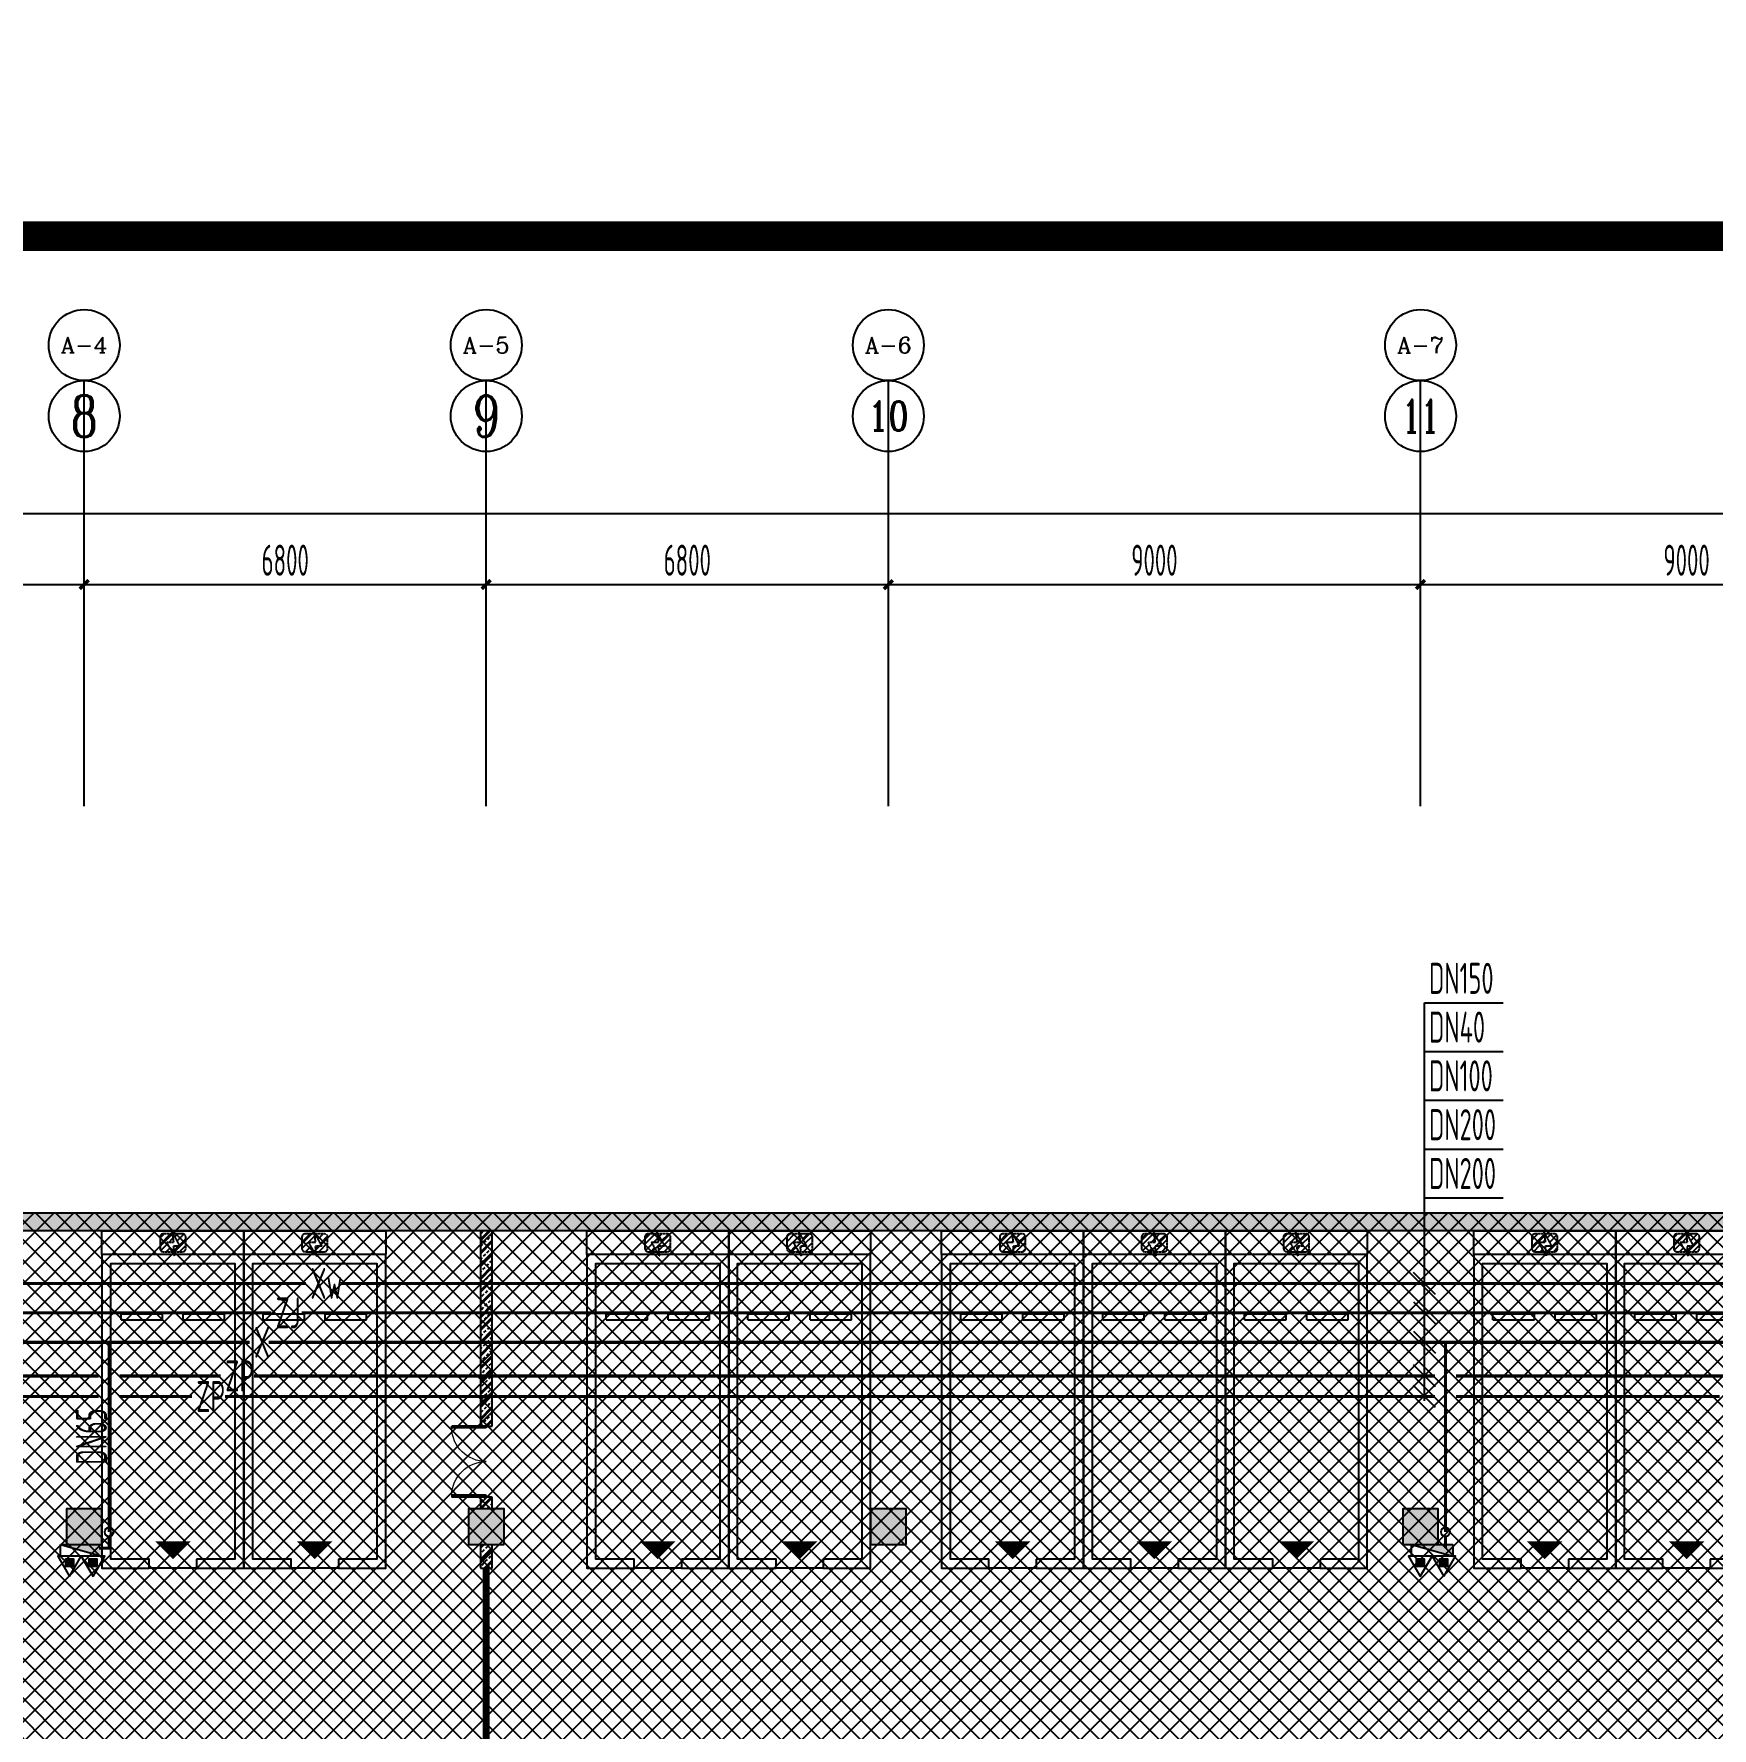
# Model space of a CAD drawing. Extents: x -2120532 to 1934524, y -1331911 to 424203.
# Drawn here: x -46059 to -17677, y -171217 to -142567 of the extents above; entities that cross this region are included whole.
import ezdxf
from ezdxf.enums import TextEntityAlignment as Align

# ---------------------------------------------------------------- set-up
doc = ezdxf.new("R2010")
doc.units = 0
doc.header["$LTSCALE"] = 10
doc.linetypes.add('ACAD_ISO05W100', pattern=[34, 24, -3, 0.5, -3, 0.5, -3])
doc.linetypes.add('DASH', pattern=[0.35, 0.25, -0.1])
for name, color, linetype in [('00-停车位', 67, 'Continuous'), ('A-COLUMN', 8, 'Continuous'), ('A-PUB_HATCH', 8, 'Continuous'), ('A-REDLINE', 1, 'ACAD_ISO05W100'), ('A-WALL', 2, 'Continuous'), ('AXIS', 3, 'Continuous'), ('AXIS_TEXT', 7, 'Continuous'), ('car', 252, 'Continuous'), ('DOOR_FIRE', 8, 'Continuous'), ('PUB_HATCH', 8, 'Continuous'), ('W-DIM_喷淋', 3, 'Continuous'), ('W-EQUIP_消火栓', 7, 'Continuous'), ('W-EQUIP_灭火器', 7, 'Continuous'), ('W-PIPE-中水', 122, 'Continuous'), ('W-PIPE-喷淋中', 6, 'Continuous'), ('W-PIPE-消防', 1, 'Continuous'), ('W-PIPE-消防中', 1, 'Continuous'), ('W-TEXT_中水', 7, 'Continuous'), ('W-TEXT_喷淋', 7, 'Continuous'), ('W-TEXT_消防', 7, 'Continuous'), ('W-VPIPE-消防', 1, 'Continuous'), ('画水辅助', 6, 'Continuous')]:
    doc.layers.add(name, color=color, linetype=linetype)
doc.styles.add('8B2_02', font='tssdeng.shx', dxfattribs={"width": 0.6, "bigfont": 'TSSDCHN.shx'})
doc.styles.add('_TCH_AXIS', font='COMPLEX', dxfattribs={"bigfont": 'GBCBIG'})
doc.styles.add('COMPLEX', font='COMPLEX.shx', dxfattribs={"width": 0.65})
doc.styles.add('STANDARD_T3', font='TSSDENG.shx', dxfattribs={"width": 0.56, "bigfont": 'TSSDCHN.shx'})
doc.dimstyles.new('_TCH_ARCH&&150', dxfattribs={"dimtxt": 525, "dimasz": 150, "dimexe": 375, "dimexo": 450, "dimgap": 150, "dimtad": 1, "dimdec": 0, "dimzin": 0, "dimdsep": 46, "dimtxsty": 'STANDARD_T3', "dimblk": 'ARCHTICK', "dimcen": 0.09, "dimclrt": 7, "dimazin": 2, "dimtfac": 1, "dimtdec": 0, "dimtix": 1, "dimtmove": 2, "dimatfit": 3, "dimfxl": 0, "dimtolj": 1, "dimtzin": 0, "dimarcsym": 0})
pattern_1 = [(45, (27.5, 1e-10), (-108.18734, 108.18734), []), (45, (55.78, 1e-10), (-108.18734, 108.18734), []), (45, (149.83, 1e-10), (-108.18734, 108.18734), [52.5, -30])]

# ---------------------------------------------------------------- blocks, each defined once
blk = doc.blocks.new('车位2400x5300')
at = {"layer": '00-停车位', "color": 251}
for p, q in [((-875, -1000), (-175, -1000)), ((-875, -1100), (-875, -1000)), ((-875, -1100), (-175, -1100)), ((-175, -1100), (-175, -1000)), ((175, -1000), (875, -1000)), ((175, -1100), (175, -1000)), ((175, -1100), (875, -1100)), ((875, -1100), (875, -1000)), ((400, -5300), (-400, -5300))]:
    blk.add_line(p, q, dxfattribs=at)
blk.add_lwpolyline([(400, -5150), (400, -5300), (1200, -5300), (1200, 0), (-1200, 0), (-1200, -5300), (-400, -5300), (-400, -5150), (-1050, -5150), (-1050, -150), (1050, -150), (1050, -5150), (400, -5150)], dxfattribs=at)
blk.add_lwpolyline([(0, -5150, 0, 600, 0), (0, -4850, 600, 600, 0)], format="xyseb", dxfattribs=at)
blk = doc.blocks.new('A$C2EF10B80')
at = {"layer": 'A-PUB_HATCH'}
h = blk.add_hatch(dxfattribs=at)
h.set_pattern_fill('ANSI31', color=256, scale=50, angle=-16.4434)
h.set_pattern_definition([(45, (6188.46, 7099.97), (-56.1266, 56.1266), [])])
h.paths.add_polyline_path([(-983, -100, 0.414214), (-1033, -50), (-1184, -50), (-1091, -207), (-1210, -207), (-1204, -250), (-983, -250)])
h.paths.add_polyline_path([(-983, -250), (-1204, -250), (-1190, -350), (-1033, -350, 0.414213), (-983, -300)])
h.paths.add_polyline_path([(-1262, -250), (-1417, -250), (-1417, -300, 0.414215), (-1367, -350), (-1207, -350)])
h.paths.add_polyline_path([(-1221, -50), (-1367, -50, 0.414214), (-1417, -100), (-1417, -250), (-1262, -250), (-1320, -146), (-1212, -146)])
at = {"layer": 'car', "linetype": 'DASH', "ltscale": 0.5}
blk.add_line((-1367, -350), (-1033, -350), dxfattribs=at)
at = {"layer": 'car', "linetype": 'DASH'}
blk.add_lwpolyline([(-2400, 0), (0, 0), (0, -400), (-2400, -400)], close=True, dxfattribs=at)
at = {"layer": 'car', "linetype": 'DASH', "ltscale": 0.5}
blk.add_lwpolyline([(-1320, -146), (-1185, -390), (-1210, -207), (-1091, -207), (-1227, 23), (-1212, -146)], close=True, dxfattribs=at)
for points in [[(-1367, -50, 0.414214), (-1417, -100), (-1417, -300)], [(-1033, -350, 0.414214), (-983, -300), (-983, -100, 0.414214), (-1033, -50), (-1367, -50)]]:
    blk.add_lwpolyline(points, format="xyb", dxfattribs=at)
at = {"layer": 'car', "linetype": 'DASH'}
blk.add_arc((-1367, -300), 50, 180, 270, dxfattribs=at)
blk = doc.blocks.new('_AXISO')
blk.add_circle((0, 0), 0.5)
at = {"layer": 'AXIS_TEXT', "style": 'COMPLEX', "width": 1.041667}
blk.add_attdef('A', text='', height=0.56, dxfattribs=at).set_placement((-0.25, -0.28), (0.25, -0.28), align=Align.FIT)
blk = doc.blocks.new('_ArchTick')
at = {"color": 0, "linetype": 'ByBlock', "const_width": 0.4}
blk.add_lwpolyline([(-0.5, -0.5), (0.5, 0.5)], dxfattribs=at)
blk = doc.blocks.new('*D129')
at = {"layer": 'AXIS', "color": 0, "lineweight": -2, "transparency": 16777216}
for p, q in [((-95159, -155179), (-95159, -150304)), ((106241, -155179), (106241, -150304)), ((-95159, -150679), (106241, -150679))]:
    blk.add_line(p, q, dxfattribs=at)
at = {"layer": 'Defpoints', "color": 0, "transparency": 16777216}
for p in [(106241, -150679), (-95159, -155629), (106241, -155629)]:
    blk.add_point(p, dxfattribs=at)
at = {"layer": 'AXIS', "color": 0, "lineweight": -2, "transparency": 16777216, "xscale": 150, "yscale": 150, "zscale": 150, "rotation": 180}
blk.add_blockref('_ArchTick', (-95159, -150679), dxfattribs=at)
at = {"layer": 'AXIS', "color": 0, "lineweight": -2, "transparency": 16777216, "xscale": 150, "yscale": 150, "zscale": 150}
blk.add_blockref('_ArchTick', (106241, -150679), dxfattribs=at)
at = {"layer": 'AXIS', "color": 7, "transparency": 16777216, "insert": (5541, -150267), "char_height": 525, "attachment_point": 5, "style": 'STANDARD_T3'}
blk.add_mtext('\\A1;201400', dxfattribs=at)
blk = doc.blocks.new('*D196')
at = {"layer": 'AXIS', "color": 0, "lineweight": -2, "transparency": 16777216}
for p, q in [((-54209, -155179), (-54209, -151504)), ((-45209, -155179), (-45209, -151504)), ((-54209, -151879), (-45209, -151879))]:
    blk.add_line(p, q, dxfattribs=at)
at = {"layer": 'Defpoints', "color": 0, "transparency": 16777216}
for p in [(-45209, -151879), (-54209, -155629), (-45209, -155629)]:
    blk.add_point(p, dxfattribs=at)
at = {"layer": 'AXIS', "color": 0, "lineweight": -2, "transparency": 16777216, "xscale": 150, "yscale": 150, "zscale": 150, "rotation": 180}
blk.add_blockref('_ArchTick', (-54209, -151879), dxfattribs=at)
at = {"layer": 'AXIS', "color": 0, "lineweight": -2, "transparency": 16777216, "xscale": 150, "yscale": 150, "zscale": 150}
blk.add_blockref('_ArchTick', (-45209, -151879), dxfattribs=at)
at = {"layer": 'AXIS', "color": 7, "transparency": 16777216, "insert": (-49709, -151467), "char_height": 525, "attachment_point": 5, "style": 'STANDARD_T3'}
blk.add_mtext('\\A1;9000', dxfattribs=at)
blk = doc.blocks.new('*D197')
at = {"layer": 'AXIS', "color": 0, "lineweight": -2, "transparency": 16777216}
for p, q in [((-45209, -155179), (-45209, -151504)), ((-38409, -155179), (-38409, -151504)), ((-45209, -151879), (-38409, -151879))]:
    blk.add_line(p, q, dxfattribs=at)
at = {"layer": 'Defpoints', "color": 0, "transparency": 16777216}
for p in [(-38409, -151879), (-45209, -155629), (-38409, -155629)]:
    blk.add_point(p, dxfattribs=at)
at = {"layer": 'AXIS', "color": 0, "lineweight": -2, "transparency": 16777216, "xscale": 150, "yscale": 150, "zscale": 150, "rotation": 180}
blk.add_blockref('_ArchTick', (-45209, -151879), dxfattribs=at)
at = {"layer": 'AXIS', "color": 0, "lineweight": -2, "transparency": 16777216, "xscale": 150, "yscale": 150, "zscale": 150}
blk.add_blockref('_ArchTick', (-38409, -151879), dxfattribs=at)
at = {"layer": 'AXIS', "color": 7, "transparency": 16777216, "insert": (-41809, -151467), "char_height": 525, "attachment_point": 5, "style": 'STANDARD_T3'}
blk.add_mtext('\\A1;6800', dxfattribs=at)
blk = doc.blocks.new('*D198')
at = {"layer": 'AXIS', "color": 0, "lineweight": -2, "transparency": 16777216}
for p, q in [((-38409, -155179), (-38409, -151504)), ((-31609, -155179), (-31609, -151504)), ((-38409, -151879), (-31609, -151879))]:
    blk.add_line(p, q, dxfattribs=at)
at = {"layer": 'Defpoints', "color": 0, "transparency": 16777216}
for p in [(-31609, -151879), (-38409, -155629), (-31609, -155629)]:
    blk.add_point(p, dxfattribs=at)
at = {"layer": 'AXIS', "color": 0, "lineweight": -2, "transparency": 16777216, "xscale": 150, "yscale": 150, "zscale": 150, "rotation": 180}
blk.add_blockref('_ArchTick', (-38409, -151879), dxfattribs=at)
at = {"layer": 'AXIS', "color": 0, "lineweight": -2, "transparency": 16777216, "xscale": 150, "yscale": 150, "zscale": 150}
blk.add_blockref('_ArchTick', (-31609, -151879), dxfattribs=at)
at = {"layer": 'AXIS', "color": 7, "transparency": 16777216, "insert": (-35009, -151467), "char_height": 525, "attachment_point": 5, "style": 'STANDARD_T3'}
blk.add_mtext('\\A1;6800', dxfattribs=at)
blk = doc.blocks.new('*D199')
at = {"layer": 'AXIS', "color": 0, "lineweight": -2, "transparency": 16777216}
for p, q in [((-31609, -155179), (-31609, -151504)), ((-22609, -155179), (-22609, -151504)), ((-31609, -151879), (-22609, -151879))]:
    blk.add_line(p, q, dxfattribs=at)
at = {"layer": 'Defpoints', "color": 0, "transparency": 16777216}
for p in [(-22609, -151879), (-31609, -155629), (-22609, -155629)]:
    blk.add_point(p, dxfattribs=at)
at = {"layer": 'AXIS', "color": 0, "lineweight": -2, "transparency": 16777216, "xscale": 150, "yscale": 150, "zscale": 150, "rotation": 180}
blk.add_blockref('_ArchTick', (-31609, -151879), dxfattribs=at)
at = {"layer": 'AXIS', "color": 0, "lineweight": -2, "transparency": 16777216, "xscale": 150, "yscale": 150, "zscale": 150}
blk.add_blockref('_ArchTick', (-22609, -151879), dxfattribs=at)
at = {"layer": 'AXIS', "color": 7, "transparency": 16777216, "insert": (-27109, -151467), "char_height": 525, "attachment_point": 5, "style": 'STANDARD_T3'}
blk.add_mtext('\\A1;9000', dxfattribs=at)
blk = doc.blocks.new('*D200')
at = {"layer": 'AXIS', "color": 0, "lineweight": -2, "transparency": 16777216}
for p, q in [((-22609, -155179), (-22609, -151504)), ((-13609, -155179), (-13609, -151504)), ((-22609, -151879), (-13609, -151879))]:
    blk.add_line(p, q, dxfattribs=at)
at = {"layer": 'Defpoints', "color": 0, "transparency": 16777216}
for p in [(-13609, -151879), (-22609, -155629), (-13609, -155629)]:
    blk.add_point(p, dxfattribs=at)
at = {"layer": 'AXIS', "color": 0, "lineweight": -2, "transparency": 16777216, "xscale": 150, "yscale": 150, "zscale": 150, "rotation": 180}
blk.add_blockref('_ArchTick', (-22609, -151879), dxfattribs=at)
at = {"layer": 'AXIS', "color": 0, "lineweight": -2, "transparency": 16777216, "xscale": 150, "yscale": 150, "zscale": 150}
blk.add_blockref('_ArchTick', (-13609, -151879), dxfattribs=at)
at = {"layer": 'AXIS', "color": 7, "transparency": 16777216, "insert": (-18109, -151467), "char_height": 525, "attachment_point": 5, "style": 'STANDARD_T3'}
blk.add_mtext('\\A1;9000', dxfattribs=at)
blk = doc.blocks.new('_FZH')
blk.add_lwpolyline([(-0.5, -0.5), (0.5, -0.5), (0.5, 0.5), (-0.5, 0.5)], close=True)
at = {"layer": 'PUB_HATCH'}
blk.add_solid([(-0.5, -0.5), (0.5, -0.5), (-0.5, 0.5), (0.5, 0.5)], dxfattribs=at)
blk = doc.blocks.new('$DorLib2D$00000213')
at = {"color": 0, "linetype": 'DASH', "const_width": 0.02}
blk.add_lwpolyline([(0.5, 0), (-0.5, 0)], dxfattribs=at)
blk = doc.blocks.new('$DorLib2D$00000002')
for p, q in [((-0.5, 0), (-0.5, 0.4875)), ((-0.475, 0.4875), (-0.5, 0.4875)), ((-0.475, 0), (-0.475, 0.4875)), ((0.475, 0), (0.475, 0.4875)), ((0.475, 0.4875), (0.5, 0.4875)), ((0.5, 0), (0.5, 0.4875)), ((-0.5, 0), (-0.475, 0)), ((0.5, 0), (0.475, 0))]:
    blk.add_line(p, q)
at = {"lineweight": 13}
for centre, start, end in [((-0.4875, 0), 0, 88.53072), ((0.4875, 0), 91.46928, 180)]:
    blk.add_arc(centre, 0.4875, start, end, dxfattribs=at)
blk = doc.blocks.new('$TwtSys$00000434')
for p, q in [((-0.5, 0.5), (-0.5, -0.5)), ((-0.5, -0.5), (0.5, 0.5)), ((0.5, 0.5), (-0.5, 0.5)), ((0.5, -0.5), (0.5, 0.5)), ((-0.5, -0.5), (0.5, -0.5))]:
    blk.add_line(p, q)
blk.add_solid([(0.5, -0.5), (0.5, 0.5), (-0.5, -0.5)])
blk = doc.blocks.new('$TwtSys$00000546')
h = blk.add_hatch()
h.set_pattern_fill('ANSI31', color=256, scale=200, style=0)
h.set_pattern_definition([(45, (-38543.802, -6670.83), (-17.67767, 17.67767), [])])
h.paths.add_polyline_path([(-65, 174), (65, 174), (65, 44), (-65, 44)])
for points in [[(0, 344), (-198, 0), (198, 0)], [(-65, 174), (65, 174), (65, 44), (-65, 44)]]:
    blk.add_lwpolyline(points, close=True)
blk = doc.blocks.new('A$C1C3C0163')
h = blk.add_hatch()
h.set_pattern_fill('ANSI37', color=8, scale=150)
h.set_pattern_definition([(45, (-601697.23, -233886.27), (-168.3798, 168.3798), []), (135, (-601697.23, -233886.27), (-168.3798, -168.3798), [])])
h.paths.add_polyline_path([(-80300, 5300), (-80300, -9000), (-62000, -9000), (-62000, -64625), (-76750, -64625), (-76750, -62675), (-73875, -62675), (-73775, -57275), (-100380, -57275), (-100572, -124002), (-71150, -123999), (-71150, -126437), (-63509, -133383), (-65550, -135650), (-61611, -139196), (-83885, -163934), (-83885, -174096), (-119589, -213750), (-196450, -213750), (-196450, -207800), (-209700, -193450), (-209700, -169150), (-201700, -169149), (-201700, 5300), (-192675, 5300)])

msp = doc.modelspace()

# ---------------------------------------------------------------- hatches: boundary and pattern name
at = {"layer": 'PUB_HATCH'}
for points in [[(-38408.6, -162810.4), (-38408.6, -162510.4), (-67208.6, -162510.4), (-67308.6, -162710.4), (-67208.6, -162810.4)], [(-31608.6, -162810.4), (-31608.6, -162510.4), (-38408.6, -162510.4), (-38408.6, -162810.4)], [(26091.4, -162710.4), (26091.4, -162510.4), (-31608.6, -162510.4), (-31608.6, -162810.4), (25941.4, -162810.4)]]:
    msp.add_hatch(color=8, dxfattribs=at).paths.add_polyline_path(points)
h = msp.add_hatch(dxfattribs=at)
h.set_pattern_fill('耐火砖', color=8, scale=50, style=0)
h.set_pattern_definition(pattern_1)
h.paths.add_polyline_path([(-38508.6, -162810.4), (-38508.6, -166110.4), (-38308.6, -166110.4), (-38308.6, -162810.4)])
h = msp.add_hatch(dxfattribs=at)
h.set_pattern_fill('耐火砖', color=8, scale=50, style=0)
h.set_pattern_definition(pattern_1)
h.paths.add_polyline_path([(-38508.6, -167510.4), (-38308.6, -167510.4), (-38308.6, -167310.4), (-38508.6, -167310.4)])
h = msp.add_hatch(dxfattribs=at)
h.set_pattern_fill('耐火砖', color=8, scale=50, style=0)
h.set_pattern_definition(pattern_1)
h.paths.add_polyline_path([(-38308.6, -168110.4), (-38508.6, -168110.4), (-38508.6, -168510.4), (-38308.6, -168510.4)])
at = {"layer": 'W-PIPE-消防'}
for points in [[(-44787, -168173.3), (-44760.8, -168173.3), (-44760.8, -168199.5)], [(-44787, -168173.3), (-44787, -168199.5), (-44760.8, -168199.5)]]:
    msp.add_hatch(color=256, dxfattribs=at).paths.add_polyline_path(points)

# ---------------------------------------------------------------- linework, layer by layer
at = {"layer": 'A-REDLINE', "color": 8, "const_width": 500, "flags": 128}
msp.add_lwpolyline([(-107392.3, -142842.2), (-93296.7, -144216.6), (-79168.4, -145199), (-65018.3, -145788.8), (-50857.3, -145985.4), (24722.1, -145985.4), (100301.4, -145985.4), (107771.4, -146171.5), (115222.9, -146729.4), (122637.3, -147657.7), (129996.3, -148954), (137281.7, -150615.3), (144475.2, -152637.3), (151559.1, -155015), (158515.9, -157742.6), (165328.1, -160813.2), (171979, -164219.2), (178452, -167952.3), (184731.1, -172003), (113147, -250657.3), (41562.9, -329311.5), (-30021.2, -407965.7), (-107392.3, -385638.9), (-107392.3, -264240.5)], close=True, dxfattribs=at)
at = {"layer": 'A-WALL', "color": 8}
for p, q in [((-38408.6, -162510.4), (-67208.6, -162510.4)), ((-31608.6, -162510.4), (-38408.6, -162510.4)), ((-31483.6, -162510.4), (-31733.6, -162510.4)), ((26091.4, -162510.4), (-31608.6, -162510.4)), ((-38408.6, -162810.4), (-67208.6, -162810.4)), ((-38508.6, -162810.4), (-38508.6, -166110.4)), ((-31608.6, -162810.4), (-38408.6, -162810.4)), ((-38308.6, -166110.4), (-38308.6, -162810.4)), ((25941.4, -162810.4), (-31608.6, -162810.4)), ((-38508.6, -166110.4), (-38308.6, -166110.4)), ((-38308.6, -167310.4), (-38508.6, -167310.4)), ((-38508.6, -167310.4), (-38508.6, -167510.4)), ((-38308.6, -167510.4), (-38308.6, -167310.4)), ((-38508.6, -168110.4), (-38508.6, -168510.4)), ((-38308.6, -168510.4), (-38308.6, -168110.4)), ((-38508.6, -168510.4), (-38308.6, -168510.4))]:
    msp.add_line(p, q, dxfattribs=at)
at = {"layer": 'AXIS', "color": 8}
for p, q in [((-45208.6, -155629.3), (-45208.6, -148429.3)), ((-38408.6, -155629.3), (-38408.6, -148429.3)), ((-31608.6, -155629.3), (-31608.6, -148429.3)), ((-22608.6, -155629.3), (-22608.6, -148429.3)), ((-45208.6, -155629.3), (-45208.6, -149629.3)), ((-38408.6, -155629.3), (-38408.6, -149629.3)), ((-31608.6, -155629.3), (-31608.6, -149629.3)), ((-22608.6, -155629.3), (-22608.6, -149629.3))]:
    msp.add_line(p, q, dxfattribs=at)
at = {"layer": 'W-DIM_喷淋'}
for p, q in [((-22540.8, -162250.3), (-22540.8, -158950.3)), ((-22540.8, -158950.3), (-21212.3, -158950.3)), ((-22540.8, -159775.3), (-21212.3, -159775.3)), ((-22540.8, -160600.3), (-21212.3, -160600.3)), ((-22540.8, -161425.3), (-21212.3, -161425.3)), ((-22540.8, -165684.4), (-22540.8, -162250.3)), ((-22540.8, -162250.3), (-21212.3, -162250.3)), ((-22355.2, -163882.3), (-22726.4, -163511.1)), ((-22726.4, -164007.6), (-22355.2, -164378.8)), ((-22726.4, -164507.1), (-22355.2, -164878.3)), ((-22355.2, -165447.7), (-22726.4, -165076.5)), ((-22355.2, -165795.1), (-22726.4, -165423.8))]:
    msp.add_line(p, q, dxfattribs=at)
at = {"layer": 'W-PIPE-中水', "ltscale": 1.5, "const_width": 52.5}
for points in [[(-58891.7, -164193.2), (-42045.2, -164193.2)], [(-41531.7, -164193.2), (-15942.8, -164193.2)]]:
    msp.add_lwpolyline(points, dxfattribs=at)
at = {"layer": 'W-PIPE-喷淋中', "ltscale": 1.5, "const_width": 52.5}
for points in [[(-44963.3, -165262.1), (-60090.4, -165262.1)], [(-42898, -165262.1), (-44610.8, -165262.1)], [(-22363.3, -165262.1), (-42336.1, -165262.1)], [(-16868.5, -165262.1), (-22010.8, -165262.1)], [(-44963.3, -165609.4), (-60770.3, -165609.4)], [(-43386.7, -165609.4), (-44610.8, -165609.4)], [(-22363.3, -165609.4), (-42824.8, -165609.4)], [(-17548.2, -165609.4), (-22010.8, -165609.4)]]:
    msp.add_lwpolyline(points, dxfattribs=at)
at = {"layer": 'W-PIPE-消防', "ltscale": 1.5, "const_width": 52.5}
for points in [[(-53512.5, -164692.7), (-45984, -164692.7)], [(-45984, -164692.7), (-44787, -164692.7)], [(-44787, -167900.1), (-44787, -164692.7)], [(-44787, -164692.7), (-42409.6, -164692.7)], [(-42090, -164692.7), (-31301, -164692.7)], [(-31301, -164692.7), (-22187, -164692.7)], [(-22187, -167900.1), (-22187, -164692.7)], [(-22187, -164692.7), (-16327.2, -164692.7)], [(-44787, -168173.3), (-44960.9, -168173.3)], [(-44787, -167975.1), (-44787, -168173.3)], [(-22187, -167975.1), (-22187, -168173.3)]]:
    msp.add_lwpolyline(points, dxfattribs=at)
at = {"layer": 'W-PIPE-消防中', "color": 5, "ltscale": 1.5, "const_width": 52.5}
for points in [[(-41457.5, -163696.7), (-58300.4, -163696.7)], [(-15506.1, -163696.7), (-40871.3, -163696.7)]]:
    msp.add_lwpolyline(points, dxfattribs=at)
at = {"layer": 'W-VPIPE-消防'}
for centre in [(-44787, -167900.1), (-22187, -167900.1)]:
    msp.add_circle(centre, 75, dxfattribs=at)

# ---------------------------------------------------------------- block references
at = {"color": 8, "rotation": 179.9999973237665}
for p in [(-44908.6, -163210.4), (-42508.6, -163210.4), (-36708.6, -163210.4), (-34308.6, -163210.4), (-30708.6, -163210.4), (-28308.6, -163210.4), (-25908.6, -163210.4), (-21708.6, -163210.4), (-19308.6, -163210.4)]:
    msp.add_blockref('A$C2EF10B80', p, dxfattribs=at)
at = {"layer": '00-停车位', "color": 8}
for p in [(-43708.6, -163210.4), (-41308.6, -163210.4), (-35508.6, -163210.4), (-33108.6, -163210.4), (-29508.6, -163210.4), (-27108.6, -163210.4), (-24708.6, -163210.4), (-20508.6, -163210.4), (-18108.6, -163210.4)]:
    msp.add_blockref('车位2400x5300', p, dxfattribs=at)
at = {"layer": 'A-COLUMN', "color": 8, "xscale": 600, "yscale": 600, "zscale": 600, "rotation": 90}
for p in [(-45208.6, -167810.4), (-38408.6, -167810.4), (-31608.6, -167810.4), (-22608.6, -167810.4)]:
    msp.add_blockref('_FZH', p, dxfattribs=at)
at = {"layer": 'AXIS', "color": 8}
ref = msp.add_blockref('_AXISO', (-45208.6, -147829.3), dxfattribs=dict(at, xscale=1200, yscale=1200, zscale=1200))
ref.add_attrib('A', 'A-4', dxfattribs={"layer": 'AXIS_TEXT', "height": 265.63, "style": '_TCH_AXIS'}).set_placement((-45607.1, -147962.1), (-44810.2, -147962.1), align=Align.FIT)
ref = msp.add_blockref('_AXISO', (-38408.6, -147829.3), dxfattribs=dict(at, xscale=1200, yscale=1200, zscale=1200))
ref.add_attrib('A', 'A-5', dxfattribs={"layer": 'AXIS_TEXT', "height": 273.43, "style": '_TCH_AXIS'}).set_placement((-38805.7, -147966), (-38011.5, -147966), align=Align.FIT)
ref = msp.add_blockref('_AXISO', (-31608.6, -147829.3), dxfattribs=dict(at, xscale=1200, yscale=1200, zscale=1200))
ref.add_attrib('A', 'A-6', dxfattribs={"layer": 'AXIS_TEXT', "height": 273.43, "style": '_TCH_AXIS'}).set_placement((-32005.7, -147966), (-31211.5, -147966), align=Align.FIT)
ref = msp.add_blockref('_AXISO', (-22608.6, -147829.3), dxfattribs=dict(at, xscale=1200, yscale=1200, zscale=1200))
ref.add_attrib('A', 'A-7', dxfattribs={"layer": 'AXIS_TEXT', "height": 273.43, "style": '_TCH_AXIS'}).set_placement((-23005.7, -147966), (-22211.5, -147966), align=Align.FIT)
ref = msp.add_blockref('_AXISO', (-45208.6, -149029.3), dxfattribs=dict(at, xscale=1200, yscale=1200, zscale=1200))
ref.add_attrib('A', '8', dxfattribs={"layer": 'AXIS_TEXT', "height": 698.9, "style": '_TCH_AXIS'}).set_placement((-45441.6, -149378.7), (-44975.6, -149378.7), align=Align.FIT)
ref = msp.add_blockref('_AXISO', (-38408.6, -149029.3), dxfattribs=dict(at, xscale=1200, yscale=1200, zscale=1200))
ref.add_attrib('A', '9', dxfattribs={"layer": 'AXIS_TEXT', "height": 698.9, "style": '_TCH_AXIS'}).set_placement((-38641.6, -149378.7), (-38175.6, -149378.7), align=Align.FIT)
ref = msp.add_blockref('_AXISO', (-31608.6, -149029.3), dxfattribs=dict(at, xscale=1200, yscale=1200, zscale=1200))
ref.add_attrib('A', '10', dxfattribs={"layer": 'AXIS_TEXT', "height": 492.67, "style": '_TCH_AXIS'}).set_placement((-31948.8, -149275.6), (-31268.4, -149275.6), align=Align.FIT)
ref = msp.add_blockref('_AXISO', (-22608.6, -149029.3), dxfattribs=dict(at, xscale=1200, yscale=1200, zscale=1200))
ref.add_attrib('A', '11', dxfattribs={"layer": 'AXIS_TEXT', "height": 553.14, "style": '_TCH_AXIS'}).set_placement((-22924.7, -149305.8), (-22292.5, -149305.8), align=Align.FIT)
at = {"layer": 'DOOR_FIRE', "color": 8, "zscale": 200, "rotation": 90}
for name, p, xscale, yscale in [('$DorLib2D$00000002', (-38408.6, -166710.4), -1200, 1200), ('$DorLib2D$00000213', (-38408.6, -171485.4), 5950, 5950)]:
    msp.add_blockref(name, p, dxfattribs=dict(at, xscale=xscale, yscale=yscale))
at = {"layer": 'W-EQUIP_消火栓', "xscale": 700, "yscale": -200, "zscale": 700, "rotation": 359.9999999999923}
for p in [(-45257.7, -168210.4), (-22414.2, -168210.4)]:
    msp.add_blockref('$TwtSys$00000434', p, dxfattribs=at)
at = {"layer": 'W-EQUIP_灭火器', "rotation": 180.0000000000076}
for p in [(-45456, -168310.4), (-45059.3, -168310.4), (-22612.6, -168310.4), (-22215.8, -168310.4)]:
    msp.add_blockref('$TwtSys$00000546', p, dxfattribs=at)
at = {"layer": '画水辅助'}
msp.add_blockref('A$C1C3C0163', (106241.4, -167810.4), dxfattribs=at)

# ---------------------------------------------------------------- texts
at = {"layer": 'W-DIM_喷淋', "color": 7, "style": '8B2_02', "width": 0.6}
for s, p in [('DN150', (-22465.8, -158800.3)), ('DN40', (-22465.8, -159625.3)), ('DN100', (-22465.8, -160450.3)), ('DN200', (-22465.8, -161275.3)), ('DN200', (-22465.8, -162100.3))]:
    msp.add_text(s, height=525, dxfattribs=at).set_placement(p)
at = {"layer": 'W-TEXT_中水', "style": '8B2_02', "width": 0.6}
msp.add_text('ZJ', height=525, dxfattribs=at).set_placement((-41970.2, -164455.7))
at = {"layer": 'W-TEXT_喷淋', "style": '8B2_02', "width": 0.6}
for p in [(-42823, -165524.6), (-43311.7, -165871.9)]:
    msp.add_text('ZP', height=525, dxfattribs=at).set_placement(p)
at = {"layer": 'W-TEXT_消防', "style": '8B2_02', "width": 0.6}
for s, p in [('Xw', (-41382.5, -163959.2)), ('X', (-42334.6, -164955.2))]:
    msp.add_text(s, height=525, dxfattribs=at).set_placement(p)
msp.add_text('DN65', height=525, rotation=90, dxfattribs=at).set_placement((-44824.5, -166762.8))

# ---------------------------------------------------------------- dimensions: what is measured, and where the dimension line sits
at = {"layer": 'AXIS', "color": 8}
for p1, p2, distance, picture, middle in [((-95158.6, -155629.3), (106241.4, -155629.3), 4950, '*D129', (5541.4, -150266.8)), ((-54208.6, -155629.3), (-45208.6, -155629.3), 3750, '*D196', (-49708.6, -151466.8)), ((-45208.6, -155629.3), (-38408.6, -155629.3), 3750, '*D197', (-41808.6, -151466.8)), ((-38408.6, -155629.3), (-31608.6, -155629.3), 3750, '*D198', (-35008.6, -151466.8)), ((-31608.6, -155629.3), (-22608.6, -155629.3), 3750, '*D199', (-27108.6, -151466.8)), ((-22608.6, -155629.3), (-13608.6, -155629.3), 3750, '*D200', (-18108.6, -151466.8))]:
    dim = msp.add_aligned_dim(p1=p1, p2=p2, distance=distance, dimstyle='_TCH_ARCH&&150', dxfattribs=at)
    dim.commit()
    dim.dimension.update_dxf_attribs({"geometry": picture, "text_midpoint": middle})

doc.saveas('drawing.dxf')
